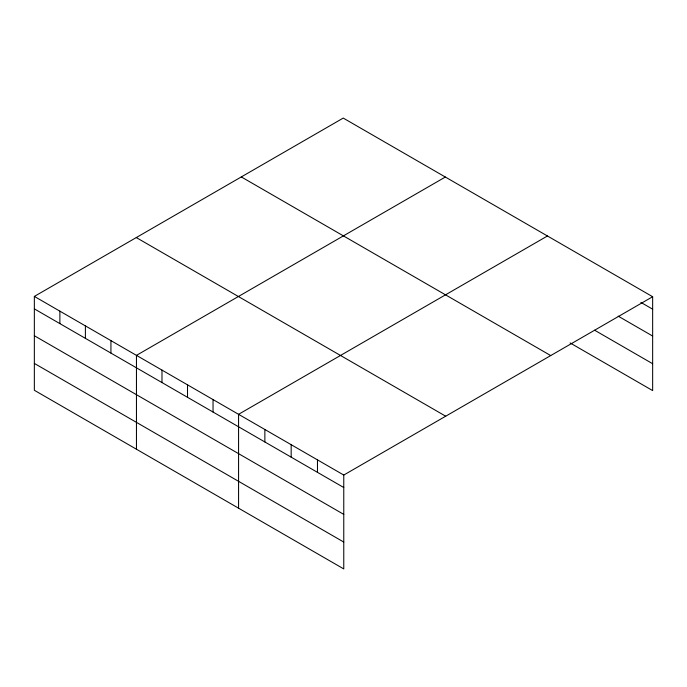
<?xml version="1.0" encoding="UTF-8"?>
<svg xmlns="http://www.w3.org/2000/svg" width="687" height="687" viewBox="0 0 687 687"><rect width="100%" height="100%" fill="white"/><g stroke="black" fill="none" stroke-linecap="round" stroke-linejoin="round"><path stroke-width="1.03" d="M343.766 514.383L343.766 475.052L34.35 296.415L34.35 390.276L343.766 568.922L343.766 514.383L34.35 335.737M570.124 342.942L652.65 390.585L652.65 296.724L343.234 118.078L34.35 296.415M445.339 177.031L136.455 355.368L136.455 449.229M547.445 235.985L238.569 414.313L238.569 508.182M343.766 475.052L652.65 296.724M640.859 302.383L652.65 309.184M618.188 316.149L652.65 336.046M594.607 330.215L652.65 363.724M241.3 176.928L550.716 355.574M136.284 237.565L445.7 416.202M34.35 308.875L343.766 487.521M34.35 363.414L343.766 542.06M317.471 459.869L317.471 472.338M291.168 444.687L291.168 457.147M264.864 429.504L264.864 441.964M213.039 399.576L213.039 412.045M187.508 384.84L187.508 397.309M161.986 370.104L161.986 382.565M110.933 340.623L110.933 353.092M85.403 325.887L85.403 338.356M59.881 311.151L59.881 323.62"/></g></svg>
